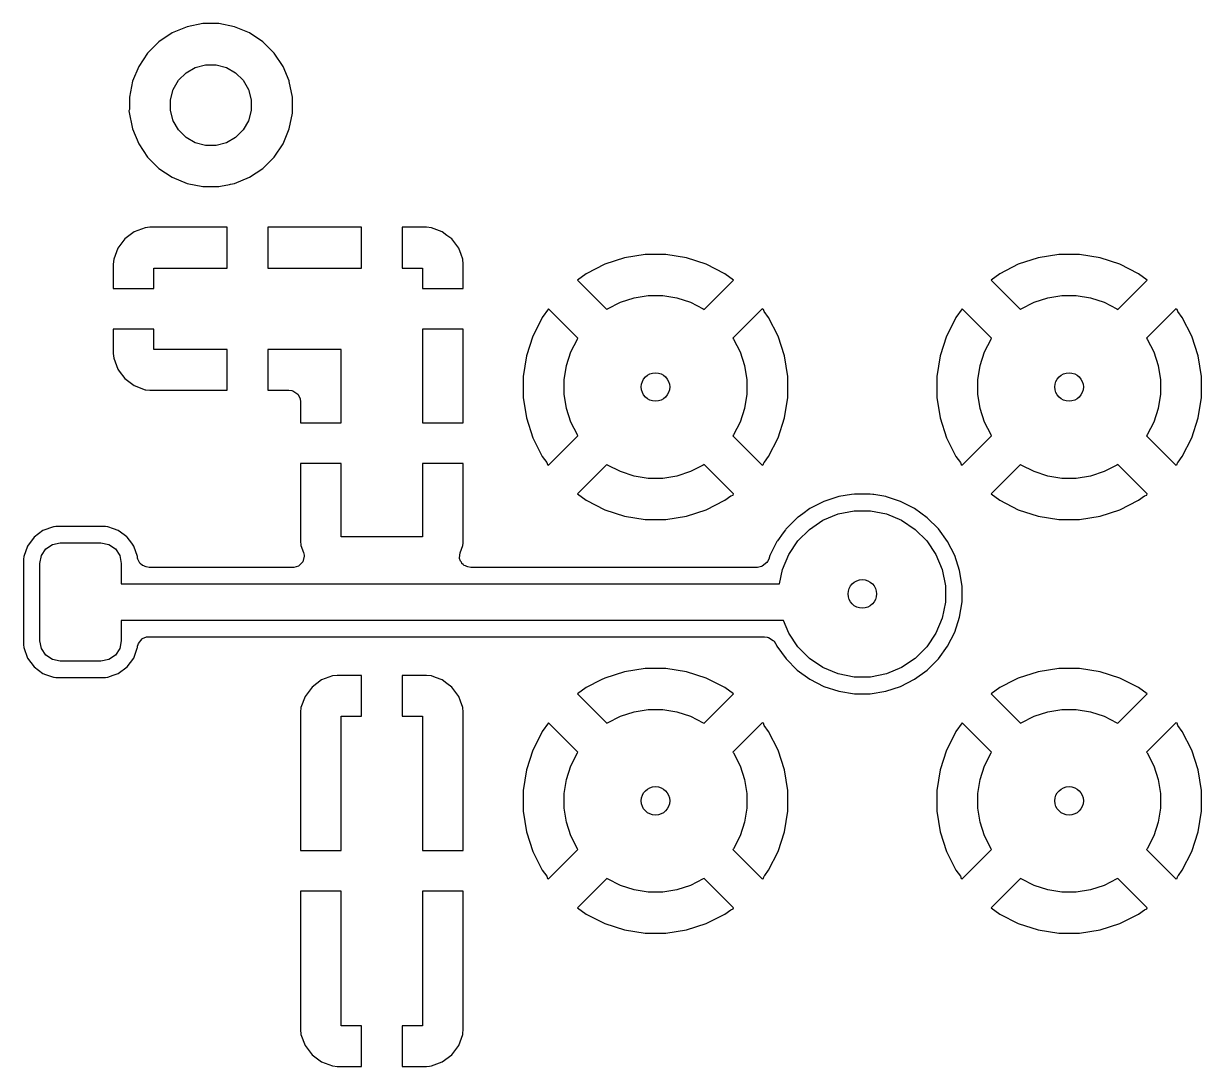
# Model space of a CAD drawing. Header units: inches. Extents: x -2.56 to 2.56, y -2.56 to 2.56.
# Drawn here: x -0.406 to 0.164, y 1.622 to 2.126 of the extents above; entities that cross this region are included whole.
import ezdxf

# ---------------------------------------------------------------- set-up
doc = ezdxf.new("R2010")
doc.units = ezdxf.units.IN
doc.header["$MEASUREMENT"] = 0
doc.layers.add('BLACK', color=250, linetype='CONTINUOUS')

msp = doc.modelspace()

# ---------------------------------------------------------------- linework, layer by layer
at = {"layer": 'BLACK', "linetype": 'CONTINUOUS'}
for p, q in [((-0.32645, 2.12449), (-0.33362, 2.12152)), ((-0.31884, 2.126), (-0.32645, 2.12449)), ((-0.32645, 2.12449), (-0.32645, 2.12449)), ((-0.32645, 2.12449), (-0.32645, 2.12449)), ((-0.32645, 2.12449), (-0.32645, 2.12449)), ((-0.32645, 2.12449), (-0.32645, 2.12449)), ((-0.31108, 2.126), (-0.31884, 2.126)), ((-0.31884, 2.126), (-0.31884, 2.126)), ((-0.31884, 2.126), (-0.31884, 2.126)), ((-0.30347, 2.12449), (-0.31108, 2.126)), ((-0.31108, 2.126), (-0.31108, 2.126)), ((-0.31108, 2.126), (-0.31108, 2.126)), ((-0.2963, 2.12152), (-0.30347, 2.12449)), ((-0.30347, 2.12449), (-0.30347, 2.12449)), ((-0.30347, 2.12449), (-0.30347, 2.12449)), ((-0.30347, 2.12449), (-0.30347, 2.12449)), ((-0.30347, 2.12449), (-0.30347, 2.12449)), ((-0.30347, 2.12449), (-0.30347, 2.12449)), ((-0.33362, 2.12152), (-0.34007, 2.11721)), ((-0.33362, 2.12152), (-0.33362, 2.12152)), ((-0.33362, 2.12152), (-0.33362, 2.12152)), ((-0.28985, 2.11721), (-0.2963, 2.12152)), ((-0.2963, 2.12152), (-0.2963, 2.12152)), ((-0.2963, 2.12152), (-0.2963, 2.12152)), ((-0.2963, 2.12152), (-0.2963, 2.12152)), ((-0.2963, 2.12152), (-0.2963, 2.12152)), ((-0.34007, 2.11721), (-0.34556, 2.11172)), ((-0.34007, 2.11721), (-0.34007, 2.11721)), ((-0.34007, 2.11721), (-0.34007, 2.11721)), ((-0.28436, 2.11172), (-0.28985, 2.11721)), ((-0.28985, 2.11721), (-0.28985, 2.11721)), ((-0.28985, 2.11721), (-0.28985, 2.11721)), ((-0.34556, 2.11172), (-0.34987, 2.10527)), ((-0.34556, 2.11172), (-0.34556, 2.11172)), ((-0.34556, 2.11172), (-0.34556, 2.11172)), ((-0.28005, 2.10527), (-0.28436, 2.11172)), ((-0.28436, 2.11172), (-0.28436, 2.11172)), ((-0.28436, 2.11172), (-0.28436, 2.11172)), ((-0.34987, 2.10527), (-0.35284, 2.0981)), ((-0.34987, 2.10527), (-0.34987, 2.10527)), ((-0.34987, 2.10527), (-0.34987, 2.10527)), ((-0.33058, 2.0986), (-0.32694, 2.10223)), ((-0.32694, 2.10223), (-0.32249, 2.1048)), ((-0.32249, 2.1048), (-0.31753, 2.10613)), ((-0.31753, 2.10613), (-0.31239, 2.10613)), ((-0.31239, 2.10613), (-0.30743, 2.1048)), ((-0.30743, 2.1048), (-0.30298, 2.10223)), ((-0.30298, 2.10223), (-0.29934, 2.0986)), ((-0.27718, 2.09832), (-0.28005, 2.10527)), ((-0.28005, 2.10527), (-0.28005, 2.10527)), ((-0.35284, 2.0981), (-0.35435, 2.09049)), ((-0.35284, 2.0981), (-0.35284, 2.0981)), ((-0.33315, 2.09415), (-0.33058, 2.0986)), ((-0.29934, 2.0986), (-0.29677, 2.09415)), ((-0.27709, 2.09815), (-0.27718, 2.09832)), ((-0.27708, 2.0981), (-0.27709, 2.09815)), ((-0.27708, 2.09809), (-0.27708, 2.0981)), ((-0.27708, 2.0981), (-0.27708, 2.0981)), ((-0.27557, 2.09049), (-0.27708, 2.09809)), ((-0.27708, 2.09809), (-0.27708, 2.09809)), ((-0.35435, 2.09049), (-0.35435, 2.08448)), ((-0.33448, 2.08918), (-0.33315, 2.09415)), ((-0.29677, 2.09415), (-0.29544, 2.08918)), ((-0.27557, 2.08273), (-0.27557, 2.09049)), ((-0.27557, 2.09049), (-0.27557, 2.09049)), ((-0.27557, 2.09049), (-0.27557, 2.09049)), ((-0.35435, 2.08448), (-0.35456, 2.08378)), ((-0.33448, 2.08404), (-0.33448, 2.08918)), ((-0.29544, 2.08918), (-0.29544, 2.08404)), ((-0.35456, 2.08378), (-0.35284, 2.07513)), ((-0.33315, 2.07908), (-0.33448, 2.08404)), ((-0.33058, 2.07463), (-0.33315, 2.07908)), ((-0.29677, 2.07908), (-0.29934, 2.07463)), ((-0.29544, 2.08404), (-0.29677, 2.07908)), ((-0.27708, 2.07512), (-0.27557, 2.08273)), ((-0.35284, 2.07513), (-0.35284, 2.07512)), ((-0.35284, 2.07512), (-0.35284, 2.07512)), ((-0.35284, 2.07512), (-0.35284, 2.07512)), ((-0.35284, 2.07512), (-0.35284, 2.07512)), ((-0.35284, 2.07512), (-0.35284, 2.07512)), ((-0.35284, 2.07512), (-0.34987, 2.06796)), ((-0.32694, 2.071), (-0.33058, 2.07463)), ((-0.29934, 2.07463), (-0.30298, 2.071)), ((-0.28005, 2.06796), (-0.27708, 2.07512)), ((-0.34987, 2.06796), (-0.34987, 2.06796)), ((-0.34987, 2.06796), (-0.34987, 2.06796)), ((-0.34987, 2.06796), (-0.34556, 2.0615)), ((-0.32249, 2.06843), (-0.32694, 2.071)), ((-0.31753, 2.0671), (-0.32249, 2.06843)), ((-0.30743, 2.06843), (-0.31239, 2.0671)), ((-0.30298, 2.071), (-0.30743, 2.06843)), ((-0.28436, 2.0615), (-0.28005, 2.06796)), ((-0.31239, 2.0671), (-0.31753, 2.0671)), ((-0.34556, 2.0615), (-0.34556, 2.0615)), ((-0.34556, 2.0615), (-0.34556, 2.0615)), ((-0.34556, 2.0615), (-0.34007, 2.05602)), ((-0.34007, 2.05602), (-0.34007, 2.05602)), ((-0.34007, 2.05602), (-0.34007, 2.05602)), ((-0.34007, 2.05602), (-0.33362, 2.05171)), ((-0.2963, 2.05171), (-0.28985, 2.05602)), ((-0.28985, 2.05602), (-0.28436, 2.0615)), ((-0.33362, 2.05171), (-0.33362, 2.05171)), ((-0.33362, 2.05171), (-0.32645, 2.04874)), ((-0.30347, 2.04874), (-0.2963, 2.05171)), ((-0.32645, 2.04874), (-0.32645, 2.04874)), ((-0.32645, 2.04874), (-0.32645, 2.04874)), ((-0.32645, 2.04874), (-0.32645, 2.04874)), ((-0.32645, 2.04874), (-0.32644, 2.04874)), ((-0.32644, 2.04874), (-0.32644, 2.04874)), ((-0.32644, 2.04874), (-0.31884, 2.04722)), ((-0.31884, 2.04722), (-0.31108, 2.04722)), ((-0.31108, 2.04722), (-0.31023, 2.04739)), ((-0.31108, 2.04722), (-0.31108, 2.04722)), ((-0.31023, 2.04739), (-0.30596, 2.04824)), ((-0.30596, 2.04824), (-0.30546, 2.04834)), ((-0.30596, 2.04824), (-0.30596, 2.04824)), ((-0.30546, 2.04834), (-0.30347, 2.04874)), ((-0.3444, 2.02756), (-0.34675, 2.02731)), ((-0.30709, 2.02756), (-0.3444, 2.02756)), ((-0.30709, 2.00787), (-0.30709, 2.02756)), ((-0.24213, 2.02756), (-0.2874, 2.02756)), ((-0.2874, 2.02756), (-0.2874, 2.00787)), ((-0.24213, 2.00787), (-0.24213, 2.02756)), ((-0.21071, 2.02756), (-0.22244, 2.02756)), ((-0.22244, 2.02756), (-0.22244, 2.00787)), ((-0.20837, 2.02731), (-0.21071, 2.02756)), ((-0.21071, 2.02756), (-0.21071, 2.02756)), ((-0.35658, 2.02194), (-0.35997, 2.01741)), ((-0.35205, 2.02533), (-0.35658, 2.02194)), ((-0.35658, 2.02194), (-0.35658, 2.02194)), ((-0.34675, 2.02731), (-0.35205, 2.02533)), ((-0.35205, 2.02533), (-0.35205, 2.02533)), ((-0.34675, 2.02731), (-0.34675, 2.02731)), ((-0.20572, 2.02632), (-0.20837, 2.02731)), ((-0.20837, 2.02731), (-0.20837, 2.02731)), ((-0.20307, 2.02533), (-0.20572, 2.02632)), ((-0.20081, 2.02364), (-0.20307, 2.02533)), ((-0.20307, 2.02533), (-0.20307, 2.02533)), ((-0.19854, 2.02194), (-0.20081, 2.02364)), ((-0.19514, 2.01741), (-0.19854, 2.02194)), ((-0.19854, 2.02194), (-0.19854, 2.02194)), ((-0.19854, 2.02194), (-0.19854, 2.02194)), ((-0.35997, 2.01741), (-0.36195, 2.0121)), ((-0.35997, 2.01741), (-0.35997, 2.01741)), ((-0.19401, 2.01437), (-0.19514, 2.01741)), ((-0.19514, 2.01741), (-0.19514, 2.01741)), ((-0.36195, 2.0121), (-0.3622, 2.00976)), ((-0.36195, 2.0121), (-0.36195, 2.0121)), ((-0.19317, 2.0121), (-0.19401, 2.01437)), ((-0.19291, 2.00976), (-0.19317, 2.0121)), ((-0.19317, 2.0121), (-0.19317, 2.0121)), ((-0.11498, 2.01279), (-0.12456, 2.00968)), ((-0.10504, 2.01437), (-0.11498, 2.01279)), ((-0.09497, 2.01437), (-0.10504, 2.01437)), ((-0.10504, 2.01437), (-0.10504, 2.01437)), ((-0.08502, 2.01279), (-0.09496, 2.01437)), ((-0.09496, 2.01437), (-0.09497, 2.01437)), ((-0.07544, 2.00968), (-0.08502, 2.01279)), ((0.08502, 2.01279), (0.07544, 2.00968)), ((0.09496, 2.01437), (0.08502, 2.01279)), ((0.10503, 2.01437), (0.09496, 2.01437)), ((0.09496, 2.01437), (0.09496, 2.01437)), ((0.11498, 2.01279), (0.10504, 2.01437)), ((0.10504, 2.01437), (0.10503, 2.01437)), ((0.12456, 2.00968), (0.11498, 2.01279)), ((-0.3622, 2.00976), (-0.3622, 1.99803)), ((-0.3622, 2.00976), (-0.3622, 2.00976)), ((-0.34252, 1.99803), (-0.34252, 2.00787)), ((-0.34252, 2.00787), (-0.30709, 2.00787)), ((-0.2874, 2.00787), (-0.25197, 2.00787)), ((-0.25197, 2.00787), (-0.24213, 2.00787)), ((-0.22244, 2.00787), (-0.2126, 2.00787)), ((-0.2126, 2.00787), (-0.2126, 1.99803)), ((-0.19291, 1.99803), (-0.19291, 2.00976)), ((-0.19291, 2.00976), (-0.19291, 2.00976)), ((-0.19291, 2.00976), (-0.19291, 2.00976)), ((-0.19291, 2.00976), (-0.19291, 2.00976)), ((-0.13353, 2.00511), (-0.13774, 2.00205)), ((-0.12456, 2.00968), (-0.13353, 2.00511)), ((-0.06647, 2.00511), (-0.07544, 2.00968)), ((-0.07544, 2.00968), (-0.07544, 2.00968)), ((-0.07544, 2.00968), (-0.07544, 2.00968)), ((-0.07544, 2.00968), (-0.07544, 2.00968)), ((-0.06226, 2.00205), (-0.06647, 2.00511)), ((0.06647, 2.00511), (0.06226, 2.00205)), ((0.07544, 2.00968), (0.06647, 2.00511)), ((0.13353, 2.00511), (0.12456, 2.00968)), ((0.12456, 2.00968), (0.12456, 2.00968)), ((0.12456, 2.00968), (0.12456, 2.00968)), ((0.12456, 2.00968), (0.12456, 2.00968)), ((0.13774, 2.00205), (0.13353, 2.00511)), ((-0.13774, 2.00205), (-0.13774, 2.00205)), ((-0.13774, 2.00205), (-0.13774, 2.00205)), ((-0.13774, 2.00205), (-0.12355, 1.98786)), ((-0.07645, 1.98786), (-0.06226, 2.00205)), ((0.06226, 2.00205), (0.06226, 2.00205)), ((0.06226, 2.00205), (0.06226, 2.00205)), ((0.06226, 2.00205), (0.07645, 1.98786)), ((0.12355, 1.98786), (0.13774, 2.00205)), ((-0.3622, 1.99803), (-0.34252, 1.99803)), ((-0.2126, 1.99803), (-0.19291, 1.99803)), ((-0.11695, 1.99131), (-0.11034, 1.99346)), ((-0.11034, 1.99346), (-0.10348, 1.99455)), ((-0.10348, 1.99455), (-0.09652, 1.99455)), ((-0.09652, 1.99455), (-0.08966, 1.99346)), ((-0.08966, 1.99346), (-0.08305, 1.99131)), ((0.08305, 1.99131), (0.08966, 1.99346)), ((0.08966, 1.99346), (0.09652, 1.99455)), ((0.09652, 1.99455), (0.10348, 1.99455)), ((0.10348, 1.99455), (0.11034, 1.99346)), ((0.11034, 1.99346), (0.11695, 1.99131)), ((-0.15166, 1.98813), (-0.15472, 1.98392)), ((-0.13747, 1.97394), (-0.15166, 1.98813)), ((-0.15166, 1.98813), (-0.15166, 1.98813)), ((-0.12355, 1.98786), (-0.12314, 1.98816)), ((-0.12314, 1.98816), (-0.11695, 1.99131)), ((-0.08305, 1.99131), (-0.07686, 1.98816)), ((-0.07686, 1.98816), (-0.07645, 1.98786)), ((-0.04834, 1.98813), (-0.06253, 1.97394)), ((-0.04778, 1.9879), (-0.04834, 1.98813)), ((-0.04741, 1.98685), (-0.04778, 1.9879)), ((0.04834, 1.98813), (0.04528, 1.98392)), ((0.06253, 1.97394), (0.04834, 1.98813)), ((0.04834, 1.98813), (0.04834, 1.98813)), ((0.07645, 1.98786), (0.07686, 1.98816)), ((0.07686, 1.98816), (0.08305, 1.99131)), ((0.11695, 1.99131), (0.12314, 1.98816)), ((0.12314, 1.98816), (0.12355, 1.98786)), ((0.15166, 1.98813), (0.13747, 1.97394)), ((0.15222, 1.9879), (0.15166, 1.98813)), ((0.15259, 1.98685), (0.15222, 1.9879)), ((-0.15472, 1.98392), (-0.15856, 1.97639)), ((-0.15472, 1.98392), (-0.15472, 1.98392)), ((-0.04528, 1.98392), (-0.04741, 1.98685)), ((-0.04071, 1.97495), (-0.04528, 1.98392)), ((0.04528, 1.98392), (0.04144, 1.97639)), ((0.04528, 1.98392), (0.04528, 1.98392)), ((0.15472, 1.98392), (0.15259, 1.98685)), ((0.15929, 1.97495), (0.15472, 1.98392)), ((-0.34252, 1.97835), (-0.3622, 1.97835)), ((-0.3622, 1.97835), (-0.3622, 1.96662)), ((-0.34252, 1.9685), (-0.34252, 1.97835)), ((-0.19291, 1.97835), (-0.2126, 1.97835)), ((-0.2126, 1.97835), (-0.2126, 1.9685)), ((-0.19291, 1.95543), (-0.19291, 1.97835)), ((-0.15856, 1.97639), (-0.15929, 1.97495)), ((0.04144, 1.97639), (0.04071, 1.97495)), ((-0.15929, 1.97495), (-0.1624, 1.96537)), ((-0.14092, 1.96734), (-0.13776, 1.97354)), ((-0.13776, 1.97354), (-0.13747, 1.97394)), ((-0.06253, 1.97394), (-0.06224, 1.97354)), ((-0.06224, 1.97354), (-0.05908, 1.96734)), ((-0.0376, 1.96537), (-0.04071, 1.97495)), ((-0.04071, 1.97495), (-0.04071, 1.97495)), ((0.04071, 1.97495), (0.0376, 1.96537)), ((0.05908, 1.96734), (0.06224, 1.97354)), ((0.06224, 1.97354), (0.06253, 1.97394)), ((0.13747, 1.97394), (0.13776, 1.97354)), ((0.13776, 1.97354), (0.14092, 1.96734)), ((0.1624, 1.96537), (0.15929, 1.97495)), ((0.15929, 1.97495), (0.15929, 1.97495)), ((-0.3622, 1.96662), (-0.36195, 1.96428)), ((-0.30709, 1.9685), (-0.34252, 1.9685)), ((-0.30709, 1.94882), (-0.30709, 1.9685)), ((-0.25197, 1.9685), (-0.2874, 1.9685)), ((-0.2874, 1.9685), (-0.2874, 1.94882)), ((-0.25197, 1.93307), (-0.25197, 1.9685)), ((-0.2126, 1.9685), (-0.2126, 1.93307)), ((-0.1624, 1.96537), (-0.16398, 1.95543)), ((-0.14307, 1.96073), (-0.14092, 1.96734)), ((-0.05908, 1.96734), (-0.05693, 1.96073)), ((-0.03602, 1.95543), (-0.0376, 1.96537)), ((0.0376, 1.96537), (0.03602, 1.95543)), ((0.05693, 1.96073), (0.05908, 1.96734)), ((0.14092, 1.96734), (0.14307, 1.96073)), ((0.16398, 1.95543), (0.1624, 1.96537)), ((-0.36195, 1.96428), (-0.36195, 1.96428)), ((-0.36195, 1.96428), (-0.36195, 1.96428)), ((-0.36195, 1.96428), (-0.35997, 1.95897)), ((-0.14415, 1.95387), (-0.14307, 1.96073)), ((-0.05693, 1.96073), (-0.05585, 1.95387)), ((0.05585, 1.95387), (0.05693, 1.96073)), ((0.14307, 1.96073), (0.14415, 1.95387)), ((-0.35997, 1.95897), (-0.35997, 1.95897)), ((-0.35997, 1.95897), (-0.35933, 1.95811)), ((-0.35933, 1.95811), (-0.35658, 1.95444)), ((-0.35658, 1.95444), (-0.35658, 1.95444)), ((-0.35658, 1.95444), (-0.35658, 1.95444)), ((-0.35658, 1.95444), (-0.35205, 1.95105)), ((-0.19291, 1.93307), (-0.19291, 1.95543)), ((-0.16398, 1.95543), (-0.16398, 1.94536)), ((-0.14415, 1.94692), (-0.14415, 1.95387)), ((-0.05585, 1.95387), (-0.05585, 1.94692)), ((-0.03602, 1.94536), (-0.03602, 1.95543)), ((-0.03602, 1.95543), (-0.03602, 1.95543)), ((0.03602, 1.95543), (0.03602, 1.94536)), ((0.05585, 1.94692), (0.05585, 1.95387)), ((0.14415, 1.95387), (0.14415, 1.94692)), ((0.16398, 1.94536), (0.16398, 1.95543)), ((-0.35205, 1.95105), (-0.35205, 1.95105)), ((-0.35205, 1.95105), (-0.34675, 1.94907)), ((-0.34675, 1.94907), (-0.34675, 1.94907)), ((-0.34675, 1.94907), (-0.34648, 1.94904)), ((-0.34648, 1.94904), (-0.3444, 1.94882)), ((-0.3444, 1.94882), (-0.3444, 1.94882)), ((-0.3444, 1.94882), (-0.3444, 1.94882)), ((-0.3444, 1.94882), (-0.30709, 1.94882)), ((-0.2874, 1.94882), (-0.27724, 1.94882)), ((-0.27724, 1.94882), (-0.27586, 1.94862)), ((-0.27586, 1.94862), (-0.27527, 1.94845)), ((-0.27527, 1.94845), (-0.27296, 1.94696)), ((-0.27296, 1.94696), (-0.27296, 1.94696)), ((-0.27296, 1.94696), (-0.27296, 1.94696)), ((-0.27296, 1.94696), (-0.27296, 1.94696)), ((-0.27296, 1.94696), (-0.27291, 1.94691)), ((-0.27291, 1.94691), (-0.27183, 1.94475)), ((-0.27183, 1.94475), (-0.27177, 1.94445)), ((-0.27177, 1.94445), (-0.27165, 1.94341)), ((-0.27165, 1.94341), (-0.27165, 1.93307)), ((-0.16398, 1.94536), (-0.1624, 1.93541)), ((-0.14307, 1.94005), (-0.14415, 1.94692)), ((-0.05585, 1.94692), (-0.05693, 1.94005)), ((-0.0376, 1.93541), (-0.03602, 1.94536)), ((0.03602, 1.94536), (0.0376, 1.93541)), ((0.05693, 1.94005), (0.05585, 1.94692)), ((0.14415, 1.94692), (0.14307, 1.94005)), ((0.1624, 1.93541), (0.16398, 1.94536)), ((-0.14092, 1.93344), (-0.14307, 1.94005)), ((-0.05693, 1.94005), (-0.05908, 1.93344)), ((0.05908, 1.93344), (0.05693, 1.94005)), ((0.14307, 1.94005), (0.14092, 1.93344)), ((-0.27165, 1.93307), (-0.25197, 1.93307)), ((-0.2126, 1.93307), (-0.19291, 1.93307)), ((-0.1624, 1.93541), (-0.15929, 1.92584)), ((-0.13776, 1.92725), (-0.14092, 1.93344)), ((-0.05908, 1.93344), (-0.06224, 1.92725)), ((-0.04071, 1.92584), (-0.0376, 1.93541)), ((0.0376, 1.93541), (0.04071, 1.92584)), ((0.06224, 1.92725), (0.05908, 1.93344)), ((0.14092, 1.93344), (0.13776, 1.92725)), ((0.15929, 1.92584), (0.1624, 1.93541)), ((-0.15929, 1.92584), (-0.15929, 1.92584)), ((-0.15929, 1.92584), (-0.15929, 1.92584)), ((-0.15929, 1.92584), (-0.15929, 1.92584)), ((-0.15929, 1.92584), (-0.15472, 1.91686)), ((-0.15166, 1.91265), (-0.13747, 1.92684)), ((-0.13747, 1.92684), (-0.13776, 1.92725)), ((-0.06224, 1.92725), (-0.06253, 1.92684)), ((-0.06253, 1.92684), (-0.04834, 1.91265)), ((-0.04528, 1.91686), (-0.04071, 1.92584)), ((-0.04071, 1.92584), (-0.04071, 1.92584)), ((0.04071, 1.92584), (0.04071, 1.92584)), ((0.04071, 1.92584), (0.04071, 1.92584)), ((0.04071, 1.92584), (0.04071, 1.92584)), ((0.04071, 1.92584), (0.04528, 1.91686)), ((0.04834, 1.91265), (0.06253, 1.92684)), ((0.06253, 1.92684), (0.06224, 1.92725)), ((0.13776, 1.92725), (0.13747, 1.92684)), ((0.13747, 1.92684), (0.15166, 1.91265)), ((0.15472, 1.91686), (0.15929, 1.92584)), ((0.15929, 1.92584), (0.15929, 1.92584)), ((-0.15472, 1.91686), (-0.15259, 1.91394)), ((-0.15259, 1.91394), (-0.15222, 1.91288)), ((-0.04781, 1.91287), (-0.04757, 1.91371)), ((-0.04757, 1.91371), (-0.04741, 1.91394)), ((-0.04741, 1.91394), (-0.04735, 1.91402)), ((-0.04735, 1.91402), (-0.04528, 1.91686)), ((0.04528, 1.91686), (0.04741, 1.91394)), ((0.04741, 1.91394), (0.04778, 1.91288)), ((0.15219, 1.91287), (0.15243, 1.91371)), ((0.15243, 1.91371), (0.15259, 1.91394)), ((0.15259, 1.91394), (0.15265, 1.91402)), ((0.15265, 1.91402), (0.15472, 1.91686)), ((-0.25197, 1.91339), (-0.27165, 1.91339)), ((-0.27165, 1.91339), (-0.27165, 1.87607)), ((-0.25197, 1.87795), (-0.25197, 1.91339)), ((-0.19291, 1.91339), (-0.2126, 1.91339)), ((-0.2126, 1.91339), (-0.2126, 1.87795)), ((-0.19291, 1.87607), (-0.19291, 1.91339)), ((-0.15222, 1.91288), (-0.15166, 1.91265)), ((-0.12355, 1.91292), (-0.13774, 1.89873)), ((-0.12314, 1.91263), (-0.12355, 1.91292)), ((-0.11695, 1.90947), (-0.12314, 1.91263)), ((-0.11034, 1.90733), (-0.11695, 1.90947)), ((-0.08305, 1.90947), (-0.08966, 1.90733)), ((-0.07686, 1.91263), (-0.08305, 1.90947)), ((-0.07645, 1.91292), (-0.07686, 1.91263)), ((-0.06226, 1.89873), (-0.07645, 1.91292)), ((-0.04834, 1.91265), (-0.04781, 1.91287)), ((-0.04834, 1.91265), (-0.04834, 1.91265)), ((-0.04834, 1.91265), (-0.04834, 1.91265)), ((-0.04834, 1.91265), (-0.04834, 1.91265)), ((0.04778, 1.91288), (0.04834, 1.91265)), ((0.07645, 1.91292), (0.06226, 1.89873)), ((0.07686, 1.91263), (0.07645, 1.91292)), ((0.08305, 1.90947), (0.07686, 1.91263)), ((0.08966, 1.90733), (0.08305, 1.90947)), ((0.11695, 1.90947), (0.11034, 1.90733)), ((0.12314, 1.91263), (0.11695, 1.90947)), ((0.12355, 1.91292), (0.12314, 1.91263)), ((0.13774, 1.89873), (0.12355, 1.91292)), ((0.15166, 1.91265), (0.15219, 1.91287)), ((0.15166, 1.91265), (0.15166, 1.91265)), ((0.15166, 1.91265), (0.15166, 1.91265)), ((0.15166, 1.91265), (0.15166, 1.91265)), ((-0.10348, 1.90624), (-0.11034, 1.90733)), ((-0.09652, 1.90624), (-0.10348, 1.90624)), ((-0.08966, 1.90733), (-0.09652, 1.90624)), ((0.09652, 1.90624), (0.08966, 1.90733)), ((0.10348, 1.90624), (0.09652, 1.90624)), ((0.11034, 1.90733), (0.10348, 1.90624)), ((-0.13774, 1.89873), (-0.13774, 1.89873)), ((-0.13774, 1.89873), (-0.13774, 1.89873)), ((-0.13774, 1.89873), (-0.13353, 1.89568)), ((-0.06647, 1.89568), (-0.06354, 1.8978)), ((-0.06354, 1.8978), (-0.06249, 1.89818)), ((-0.06249, 1.89818), (-0.06226, 1.89873)), ((-0.0113, 1.89745), (-0.01852, 1.89511)), ((-0.00521, 1.89842), (-0.0113, 1.89745)), ((-0.0038, 1.89864), (-0.00521, 1.89842)), ((-0.00521, 1.89842), (-0.00521, 1.89842)), ((0.0038, 1.89864), (-0.0038, 1.89864)), ((-0.0038, 1.89864), (-0.0038, 1.89864)), ((0.0051, 1.89843), (0.0038, 1.89864)), ((0.0038, 1.89864), (0.0038, 1.89864)), ((0.00554, 1.89837), (0.0051, 1.89843)), ((0.0113, 1.89745), (0.00554, 1.89837)), ((0.01166, 1.89734), (0.0113, 1.89745)), ((0.0113, 1.89745), (0.0113, 1.89745)), ((0.01852, 1.89511), (0.01166, 1.89734)), ((0.01166, 1.89734), (0.01166, 1.89734)), ((0.06226, 1.89873), (0.06226, 1.89873)), ((0.06226, 1.89873), (0.06226, 1.89873)), ((0.06226, 1.89873), (0.06647, 1.89568)), ((0.13353, 1.89568), (0.13646, 1.8978)), ((0.13646, 1.8978), (0.13751, 1.89818)), ((0.13751, 1.89818), (0.13774, 1.89873)), ((-0.13353, 1.89568), (-0.12456, 1.8911)), ((-0.12456, 1.8911), (-0.12456, 1.8911)), ((-0.12456, 1.8911), (-0.11498, 1.88799)), ((-0.08502, 1.88799), (-0.07544, 1.8911)), ((-0.07544, 1.8911), (-0.06647, 1.89568)), ((-0.07544, 1.8911), (-0.07544, 1.8911)), ((-0.02529, 1.89166), (-0.02879, 1.88911)), ((-0.01852, 1.89511), (-0.02529, 1.89166)), ((0.02529, 1.89166), (0.01852, 1.89511)), ((0.03143, 1.8872), (0.02529, 1.89166)), ((0.06647, 1.89568), (0.07544, 1.8911)), ((0.07544, 1.8911), (0.07544, 1.8911)), ((0.07544, 1.8911), (0.08502, 1.88799)), ((0.11498, 1.88799), (0.12456, 1.8911)), ((0.12456, 1.8911), (0.13353, 1.89568)), ((0.12456, 1.8911), (0.12456, 1.8911)), ((-0.11498, 1.88799), (-0.10504, 1.88642)), ((-0.10504, 1.88642), (-0.09497, 1.88642)), ((-0.09497, 1.88642), (-0.09497, 1.88642)), ((-0.09497, 1.88642), (-0.08502, 1.88799)), ((-0.03125, 1.88737), (-0.03698, 1.88165)), ((-0.03096, 1.88753), (-0.03125, 1.88737)), ((-0.02879, 1.88911), (-0.03096, 1.88753)), ((-0.0256, 1.88159), (-0.01902, 1.88598)), ((-0.01902, 1.88598), (-0.01171, 1.88901)), ((-0.01171, 1.88901), (-0.00396, 1.89055)), ((-0.00396, 1.89055), (0.00396, 1.89055)), ((0.00396, 1.89055), (0.01171, 1.88901)), ((0.01171, 1.88901), (0.01902, 1.88598)), ((0.01902, 1.88598), (0.0256, 1.88159)), ((0.0368, 1.88183), (0.03143, 1.8872)), ((0.08502, 1.88799), (0.09496, 1.88642)), ((0.09496, 1.88642), (0.10503, 1.88642)), ((0.10503, 1.88642), (0.10503, 1.88642)), ((0.10503, 1.88642), (0.11498, 1.88799)), ((-0.39618, 1.88102), (-0.40048, 1.87784)), ((-0.39113, 1.88278), (-0.39618, 1.88102)), ((-0.39104, 1.8828), (-0.39113, 1.88278)), ((-0.3909, 1.8828), (-0.39104, 1.8828)), ((-0.39067, 1.88282), (-0.3909, 1.8828)), ((-0.38993, 1.88289), (-0.39067, 1.88282)), ((-0.36597, 1.88289), (-0.38993, 1.88289)), ((-0.38993, 1.88289), (-0.38993, 1.88289)), ((-0.36478, 1.88278), (-0.36597, 1.88289)), ((-0.36597, 1.88289), (-0.36597, 1.88289)), ((-0.36597, 1.88289), (-0.36597, 1.88289)), ((-0.36204, 1.88183), (-0.36478, 1.88278)), ((-0.36478, 1.88278), (-0.36478, 1.88278)), ((-0.36478, 1.88278), (-0.36478, 1.88278)), ((-0.35973, 1.88102), (-0.36204, 1.88183)), ((-0.35695, 1.87897), (-0.35973, 1.88102)), ((-0.35973, 1.88102), (-0.35973, 1.88102)), ((-0.03825, 1.87983), (-0.04098, 1.87607)), ((-0.03714, 1.88136), (-0.03825, 1.87983)), ((-0.03825, 1.87983), (-0.03825, 1.87983)), ((-0.03698, 1.88165), (-0.03714, 1.88136)), ((-0.03119, 1.87599), (-0.0256, 1.88159)), ((0.0256, 1.88159), (0.03119, 1.87599)), ((0.04127, 1.87568), (0.0368, 1.88183)), ((-0.40048, 1.87784), (-0.40365, 1.87354)), ((-0.39476, 1.87212), (-0.39156, 1.87425)), ((-0.39156, 1.87425), (-0.3878, 1.875)), ((-0.3878, 1.875), (-0.36811, 1.875)), ((-0.36811, 1.875), (-0.36434, 1.87425)), ((-0.36434, 1.87425), (-0.36115, 1.87212)), ((-0.35567, 1.87802), (-0.35695, 1.87897)), ((-0.35543, 1.87784), (-0.35567, 1.87802)), ((-0.35321, 1.87484), (-0.35543, 1.87784)), ((-0.35225, 1.87354), (-0.35321, 1.87484)), ((-0.27165, 1.87607), (-0.2714, 1.87373)), ((-0.2714, 1.87373), (-0.2714, 1.87373)), ((-0.2714, 1.87373), (-0.2714, 1.87372)), ((-0.2714, 1.87372), (-0.27018, 1.87045)), ((-0.2126, 1.87795), (-0.25197, 1.87795)), ((-0.19449, 1.87018), (-0.19317, 1.87373)), ((-0.19317, 1.87373), (-0.19305, 1.87484)), ((-0.19317, 1.87373), (-0.19317, 1.87373)), ((-0.19305, 1.87484), (-0.19291, 1.87607)), ((-0.19291, 1.87607), (-0.19291, 1.87607)), ((-0.04127, 1.87568), (-0.04471, 1.86891)), ((-0.04098, 1.87607), (-0.04127, 1.87568)), ((-0.04127, 1.87568), (-0.04127, 1.87568)), ((-0.04127, 1.87568), (-0.04127, 1.87568)), ((-0.03559, 1.86942), (-0.03119, 1.87599)), ((0.03119, 1.87599), (0.03559, 1.86942)), ((0.04471, 1.86891), (0.04127, 1.87568)), ((-0.40544, 1.86827), (-0.40553, 1.86729)), ((-0.40543, 1.86841), (-0.40544, 1.86827)), ((-0.40542, 1.86849), (-0.40543, 1.86841)), ((-0.40365, 1.87354), (-0.40542, 1.86849)), ((-0.39764, 1.86516), (-0.39689, 1.86892)), ((-0.39689, 1.86892), (-0.39476, 1.87212)), ((-0.36115, 1.87212), (-0.35902, 1.86892)), ((-0.35902, 1.86892), (-0.35827, 1.86516)), ((-0.35049, 1.86849), (-0.35225, 1.87354)), ((-0.35225, 1.87354), (-0.35225, 1.87354)), ((-0.35047, 1.86841), (-0.35049, 1.86849)), ((-0.35049, 1.86849), (-0.35049, 1.86849)), ((-0.35047, 1.86826), (-0.35047, 1.86841)), ((-0.35044, 1.86804), (-0.35047, 1.86826)), ((-0.35039, 1.86773), (-0.35044, 1.86804)), ((-0.26985, 1.86855), (-0.27043, 1.86586)), ((-0.27018, 1.87045), (-0.27018, 1.87045)), ((-0.27018, 1.87045), (-0.26989, 1.8691)), ((-0.26989, 1.8691), (-0.26985, 1.86855)), ((-0.19474, 1.86778), (-0.19449, 1.87018)), ((-0.04471, 1.86891), (-0.04525, 1.86725)), ((-0.04471, 1.86891), (-0.04471, 1.86891)), ((-0.03862, 1.86211), (-0.03559, 1.86942)), ((0.03559, 1.86942), (0.03862, 1.86211)), ((0.04706, 1.86169), (0.04471, 1.86891)), ((-0.40553, 1.86729), (-0.40553, 1.82562)), ((-0.39764, 1.82776), (-0.39764, 1.86516)), ((-0.35827, 1.86516), (-0.35827, 1.85531)), ((-0.35039, 1.86771), (-0.35039, 1.86773)), ((-0.35038, 1.86769), (-0.35039, 1.86771)), ((-0.3503, 1.86724), (-0.35038, 1.86769)), ((-0.35028, 1.86715), (-0.3503, 1.86724)), ((-0.34925, 1.86521), (-0.35028, 1.86715)), ((-0.34912, 1.86507), (-0.34925, 1.86521)), ((-0.34807, 1.86416), (-0.34912, 1.86507)), ((-0.3474, 1.86396), (-0.34807, 1.86416)), ((-0.34681, 1.86358), (-0.3474, 1.86396)), ((-0.34622, 1.86341), (-0.34681, 1.86358)), ((-0.34484, 1.86321), (-0.34622, 1.86341)), ((-0.27492, 1.86321), (-0.34484, 1.86321)), ((-0.27258, 1.86381), (-0.27492, 1.86321)), ((-0.27243, 1.86389), (-0.27258, 1.86381)), ((-0.27238, 1.86392), (-0.27243, 1.86389)), ((-0.27043, 1.86586), (-0.27238, 1.86392)), ((-0.19471, 1.86755), (-0.19474, 1.86778)), ((-0.19432, 1.86622), (-0.19471, 1.86755)), ((-0.19386, 1.86569), (-0.19432, 1.86622)), ((-0.19357, 1.86505), (-0.19386, 1.86569)), ((-0.19298, 1.86467), (-0.19357, 1.86505)), ((-0.19252, 1.86414), (-0.19298, 1.86467)), ((-0.19184, 1.86394), (-0.19252, 1.86414)), ((-0.19125, 1.86356), (-0.19184, 1.86394)), ((-0.19073, 1.86341), (-0.19125, 1.86356)), ((-0.18935, 1.86321), (-0.19073, 1.86341)), ((-0.05062, 1.86321), (-0.18935, 1.86321)), ((-0.04872, 1.86359), (-0.05062, 1.86321)), ((-0.04834, 1.86375), (-0.04872, 1.86359)), ((-0.04621, 1.86549), (-0.04834, 1.86375)), ((-0.04834, 1.86375), (-0.04834, 1.86375)), ((-0.04834, 1.86375), (-0.04834, 1.86375)), ((-0.04834, 1.86375), (-0.04834, 1.86375)), ((-0.04587, 1.866), (-0.04621, 1.86549)), ((-0.04525, 1.86725), (-0.04587, 1.866)), ((-0.04525, 1.86725), (-0.04525, 1.86725)), ((-0.03997, 1.85531), (-0.03862, 1.86211)), ((0.03862, 1.86211), (0.04016, 1.85435)), ((0.04825, 1.85419), (0.04706, 1.86169)), ((-0.35827, 1.85531), (-0.03997, 1.85531)), ((0.04016, 1.85435), (0.04016, 1.84644)), ((0.04825, 1.8466), (0.04825, 1.85419)), ((0.04016, 1.84644), (0.03862, 1.83868)), ((0.04706, 1.8391), (0.04825, 1.8466)), ((-0.03817, 1.8376), (-0.35827, 1.8376)), ((-0.35827, 1.8376), (-0.35827, 1.82776)), ((-0.03559, 1.83137), (-0.03817, 1.8376)), ((0.03862, 1.83868), (0.03559, 1.83137)), ((0.04471, 1.83187), (0.04706, 1.8391)), ((-0.34992, 1.8265), (-0.34822, 1.82867)), ((-0.34822, 1.82867), (-0.34807, 1.82878)), ((-0.34822, 1.82867), (-0.34822, 1.82867)), ((-0.34807, 1.82878), (-0.34604, 1.82962)), ((-0.34604, 1.82962), (-0.34595, 1.82964)), ((-0.34595, 1.82964), (-0.34514, 1.8297)), ((-0.34514, 1.8297), (-0.0473, 1.8297)), ((-0.0473, 1.8297), (-0.04593, 1.82951)), ((-0.04593, 1.82951), (-0.04545, 1.82937)), ((-0.04545, 1.82937), (-0.04528, 1.82932)), ((-0.04528, 1.82932), (-0.04304, 1.82791)), ((-0.03119, 1.82479), (-0.03559, 1.83137)), ((0.03559, 1.83137), (0.03119, 1.82479)), ((0.04127, 1.82511), (0.04471, 1.83187)), ((-0.40553, 1.82562), (-0.40544, 1.82465)), ((-0.40544, 1.82465), (-0.40543, 1.82451)), ((-0.40543, 1.82451), (-0.40542, 1.82442)), ((-0.40542, 1.82442), (-0.40542, 1.82442)), ((-0.40542, 1.82442), (-0.40365, 1.81937)), ((-0.39689, 1.82399), (-0.39764, 1.82776)), ((-0.39476, 1.8208), (-0.39689, 1.82399)), ((-0.35902, 1.82399), (-0.36115, 1.8208)), ((-0.35827, 1.82776), (-0.35902, 1.82399)), ((-0.35225, 1.81937), (-0.35056, 1.8242)), ((-0.35056, 1.8242), (-0.35049, 1.82442)), ((-0.35049, 1.82442), (-0.35044, 1.82487)), ((-0.35049, 1.82442), (-0.35049, 1.82442)), ((-0.35044, 1.82487), (-0.35037, 1.82522)), ((-0.35037, 1.82522), (-0.35023, 1.82545)), ((-0.35023, 1.82545), (-0.35014, 1.82595)), ((-0.35014, 1.82595), (-0.34994, 1.82644)), ((-0.34994, 1.82644), (-0.34992, 1.8265)), ((-0.04304, 1.82791), (-0.04292, 1.82778)), ((-0.04292, 1.82778), (-0.04269, 1.82752)), ((-0.04269, 1.82752), (-0.04196, 1.82646)), ((-0.04196, 1.82646), (-0.04132, 1.82522)), ((-0.04132, 1.82522), (-0.04127, 1.82511)), ((-0.04127, 1.82511), (-0.0368, 1.81896)), ((-0.0256, 1.8192), (-0.03119, 1.82479)), ((0.03119, 1.82479), (0.0256, 1.8192)), ((0.0368, 1.81896), (0.04127, 1.82511)), ((-0.40365, 1.81937), (-0.40365, 1.81937)), ((-0.40365, 1.81937), (-0.40048, 1.81507)), ((-0.39156, 1.81866), (-0.39476, 1.8208)), ((-0.3878, 1.81791), (-0.39156, 1.81866)), ((-0.36811, 1.81791), (-0.3878, 1.81791)), ((-0.36434, 1.81866), (-0.36811, 1.81791)), ((-0.36115, 1.8208), (-0.36434, 1.81866)), ((-0.35543, 1.81507), (-0.35225, 1.81937)), ((-0.0368, 1.81896), (-0.03143, 1.81359)), ((-0.01902, 1.8148), (-0.0256, 1.8192)), ((0.0256, 1.8192), (0.01902, 1.8148)), ((0.03143, 1.81359), (0.0368, 1.81896)), ((-0.40048, 1.81507), (-0.39618, 1.8119)), ((-0.39618, 1.8119), (-0.39493, 1.81146)), ((-0.39493, 1.81146), (-0.39113, 1.81013)), ((-0.36478, 1.81013), (-0.36216, 1.81105)), ((-0.36216, 1.81105), (-0.35973, 1.8119)), ((-0.35973, 1.8119), (-0.35543, 1.81507)), ((-0.11498, 1.81279), (-0.12456, 1.80968)), ((-0.10504, 1.81437), (-0.11498, 1.81279)), ((-0.09497, 1.81437), (-0.10504, 1.81437)), ((-0.10504, 1.81437), (-0.10504, 1.81437)), ((-0.08502, 1.81279), (-0.09496, 1.81437)), ((-0.09496, 1.81437), (-0.09497, 1.81437)), ((-0.07544, 1.80968), (-0.08502, 1.81279)), ((-0.03143, 1.81359), (-0.02529, 1.80913)), ((-0.01171, 1.81178), (-0.01902, 1.8148)), ((-0.00396, 1.81023), (-0.01171, 1.81178)), ((0.01171, 1.81178), (0.00396, 1.81023)), ((0.01902, 1.8148), (0.01171, 1.81178)), ((0.02529, 1.80913), (0.03143, 1.81359)), ((0.08502, 1.81279), (0.07544, 1.80968)), ((0.09496, 1.81437), (0.08502, 1.81279)), ((0.10503, 1.81437), (0.09496, 1.81437)), ((0.09496, 1.81437), (0.09496, 1.81437)), ((0.11498, 1.81279), (0.10504, 1.81437)), ((0.10504, 1.81437), (0.10503, 1.81437)), ((0.12456, 1.80968), (0.11498, 1.81279)), ((-0.39113, 1.81013), (-0.39113, 1.81013)), ((-0.39113, 1.81013), (-0.39113, 1.81013)), ((-0.39113, 1.81013), (-0.39067, 1.81009)), ((-0.39067, 1.81009), (-0.38993, 1.81002)), ((-0.38993, 1.81002), (-0.38993, 1.81002)), ((-0.38993, 1.81002), (-0.38993, 1.81002)), ((-0.38993, 1.81002), (-0.36597, 1.81002)), ((-0.36597, 1.81002), (-0.36597, 1.81002)), ((-0.36597, 1.81002), (-0.36593, 1.81002)), ((-0.36593, 1.81002), (-0.36478, 1.81013)), ((-0.36478, 1.81013), (-0.36478, 1.81013)), ((-0.26603, 1.8054), (-0.26942, 1.80087)), ((-0.2615, 1.80879), (-0.26603, 1.8054)), ((-0.26603, 1.8054), (-0.26603, 1.8054)), ((-0.2562, 1.81077), (-0.2615, 1.80879)), ((-0.2615, 1.80879), (-0.2615, 1.80879)), ((-0.25385, 1.81102), (-0.2562, 1.81077)), ((-0.2562, 1.81077), (-0.2562, 1.81077)), ((-0.24213, 1.81102), (-0.25385, 1.81102)), ((-0.24213, 1.79134), (-0.24213, 1.81102)), ((-0.21071, 1.81102), (-0.22244, 1.81102)), ((-0.22244, 1.81102), (-0.22244, 1.79134)), ((-0.20837, 1.81077), (-0.21071, 1.81102)), ((-0.21071, 1.81102), (-0.21071, 1.81102)), ((-0.20636, 1.81002), (-0.20837, 1.81077)), ((-0.20837, 1.81077), (-0.20837, 1.81077)), ((-0.20307, 1.80879), (-0.20636, 1.81002)), ((-0.20081, 1.80711), (-0.20307, 1.80879)), ((-0.20307, 1.80879), (-0.20307, 1.80879)), ((-0.19854, 1.8054), (-0.20081, 1.80711)), ((-0.19603, 1.80205), (-0.19854, 1.8054)), ((-0.19854, 1.8054), (-0.19854, 1.8054)), ((-0.19854, 1.8054), (-0.19854, 1.8054)), ((-0.19854, 1.8054), (-0.19854, 1.8054)), ((-0.19854, 1.8054), (-0.19854, 1.8054)), ((-0.1263, 1.80879), (-0.13353, 1.80511)), ((-0.12456, 1.80968), (-0.1263, 1.80879)), ((-0.12456, 1.80968), (-0.12456, 1.80968)), ((-0.12456, 1.80968), (-0.12456, 1.80968)), ((-0.06647, 1.80511), (-0.07544, 1.80968)), ((-0.07544, 1.80968), (-0.07544, 1.80968)), ((-0.07544, 1.80968), (-0.07544, 1.80968)), ((-0.07544, 1.80968), (-0.07544, 1.80968)), ((-0.02529, 1.80913), (-0.01852, 1.80568)), ((-0.01852, 1.80568), (-0.0113, 1.80333)), ((0.00396, 1.81023), (-0.00396, 1.81023)), ((0.0113, 1.80333), (0.01852, 1.80568)), ((0.01852, 1.80568), (0.02529, 1.80913)), ((0.0737, 1.80879), (0.06647, 1.80511)), ((0.07544, 1.80968), (0.0737, 1.80879)), ((0.07544, 1.80968), (0.07544, 1.80968)), ((0.07544, 1.80968), (0.07544, 1.80968)), ((0.13353, 1.80511), (0.12456, 1.80968)), ((0.12456, 1.80968), (0.12456, 1.80968)), ((0.12456, 1.80968), (0.12456, 1.80968)), ((0.12456, 1.80968), (0.12456, 1.80968)), ((-0.26942, 1.80087), (-0.2714, 1.79557)), ((-0.26942, 1.80087), (-0.26942, 1.80087)), ((-0.19514, 1.80087), (-0.19603, 1.80205)), ((-0.19425, 1.79849), (-0.19514, 1.80087)), ((-0.19514, 1.80087), (-0.19514, 1.80087)), ((-0.13353, 1.80511), (-0.13774, 1.80205)), ((-0.13774, 1.80205), (-0.13774, 1.80205)), ((-0.13774, 1.80205), (-0.13774, 1.80205)), ((-0.13774, 1.80205), (-0.12355, 1.78786)), ((-0.07645, 1.78786), (-0.06226, 1.80205)), ((-0.06226, 1.80205), (-0.06647, 1.80511)), ((-0.0113, 1.80333), (-0.0038, 1.80215)), ((-0.0038, 1.80215), (-0.0038, 1.80215)), ((-0.0038, 1.80215), (0.0038, 1.80215)), ((0.0038, 1.80215), (0.0113, 1.80333)), ((0.0038, 1.80215), (0.0038, 1.80215)), ((0.06647, 1.80511), (0.06226, 1.80205)), ((0.06226, 1.80205), (0.06226, 1.80205)), ((0.06226, 1.80205), (0.06226, 1.80205)), ((0.06226, 1.80205), (0.07645, 1.78786)), ((0.12355, 1.78786), (0.13774, 1.80205)), ((0.13774, 1.80205), (0.13353, 1.80511)), ((-0.2714, 1.79557), (-0.27165, 1.79322)), ((-0.2714, 1.79557), (-0.2714, 1.79557)), ((-0.19317, 1.79557), (-0.19425, 1.79849)), ((-0.19425, 1.79849), (-0.19425, 1.79849)), ((-0.19291, 1.79322), (-0.19317, 1.79557)), ((-0.19317, 1.79557), (-0.19317, 1.79557)), ((-0.19317, 1.79557), (-0.19317, 1.79557)), ((-0.11034, 1.79346), (-0.10348, 1.79455)), ((-0.10348, 1.79455), (-0.09652, 1.79455)), ((-0.09652, 1.79455), (-0.08966, 1.79346)), ((0.08966, 1.79346), (0.09652, 1.79455)), ((0.09652, 1.79455), (0.10348, 1.79455)), ((0.10348, 1.79455), (0.11034, 1.79346)), ((-0.27165, 1.79322), (-0.27165, 1.72638)), ((-0.27165, 1.79322), (-0.27165, 1.79322)), ((-0.25197, 1.72638), (-0.25197, 1.79134)), ((-0.25197, 1.79134), (-0.24213, 1.79134)), ((-0.22244, 1.79134), (-0.2126, 1.79134)), ((-0.2126, 1.79134), (-0.2126, 1.72638)), ((-0.19291, 1.75543), (-0.19291, 1.79322)), ((-0.19291, 1.79322), (-0.19291, 1.79322)), ((-0.19291, 1.79322), (-0.19291, 1.79322)), ((-0.19291, 1.79322), (-0.19291, 1.79322)), ((-0.12314, 1.78816), (-0.11695, 1.79131)), ((-0.11695, 1.79131), (-0.11034, 1.79346)), ((-0.08966, 1.79346), (-0.08305, 1.79131)), ((-0.08305, 1.79131), (-0.07686, 1.78816)), ((0.07686, 1.78816), (0.08305, 1.79131)), ((0.08305, 1.79131), (0.08966, 1.79346)), ((0.11034, 1.79346), (0.11695, 1.79131)), ((0.11695, 1.79131), (0.12314, 1.78816)), ((-0.15472, 1.78392), (-0.15856, 1.77639)), ((-0.15166, 1.78813), (-0.15472, 1.78392)), ((-0.15472, 1.78392), (-0.15472, 1.78392)), ((-0.13747, 1.77394), (-0.15166, 1.78813)), ((-0.15166, 1.78813), (-0.15166, 1.78813)), ((-0.12355, 1.78786), (-0.12314, 1.78816)), ((-0.07686, 1.78816), (-0.07645, 1.78786)), ((-0.04834, 1.78813), (-0.06253, 1.77394)), ((-0.04778, 1.7879), (-0.04834, 1.78813)), ((-0.04741, 1.78685), (-0.04778, 1.7879)), ((-0.04528, 1.78392), (-0.04741, 1.78685)), ((-0.04071, 1.77495), (-0.04528, 1.78392)), ((0.04528, 1.78392), (0.04144, 1.77639)), ((0.04834, 1.78813), (0.04528, 1.78392)), ((0.04528, 1.78392), (0.04528, 1.78392)), ((0.06253, 1.77394), (0.04834, 1.78813)), ((0.04834, 1.78813), (0.04834, 1.78813)), ((0.07645, 1.78786), (0.07686, 1.78816)), ((0.12314, 1.78816), (0.12355, 1.78786)), ((0.15166, 1.78813), (0.13747, 1.77394)), ((0.15222, 1.7879), (0.15166, 1.78813)), ((0.15259, 1.78685), (0.15222, 1.7879)), ((0.15472, 1.78392), (0.15259, 1.78685)), ((0.15929, 1.77495), (0.15472, 1.78392)), ((-0.15929, 1.77495), (-0.1624, 1.76537)), ((-0.15856, 1.77639), (-0.15929, 1.77495)), ((-0.14092, 1.76734), (-0.13776, 1.77354)), ((-0.13776, 1.77354), (-0.13747, 1.77394)), ((-0.06253, 1.77394), (-0.06224, 1.77354)), ((-0.06224, 1.77354), (-0.05908, 1.76734)), ((-0.0376, 1.76537), (-0.04071, 1.77495)), ((-0.04071, 1.77495), (-0.04071, 1.77495)), ((0.04071, 1.77495), (0.0376, 1.76537)), ((0.04144, 1.77639), (0.04071, 1.77495)), ((0.05908, 1.76734), (0.06224, 1.77354)), ((0.06224, 1.77354), (0.06253, 1.77394)), ((0.13747, 1.77394), (0.13776, 1.77354)), ((0.13776, 1.77354), (0.14092, 1.76734)), ((0.1624, 1.76537), (0.15929, 1.77495)), ((0.15929, 1.77495), (0.15929, 1.77495)), ((-0.14307, 1.76073), (-0.14092, 1.76734)), ((-0.05908, 1.76734), (-0.05693, 1.76073)), ((0.05693, 1.76073), (0.05908, 1.76734)), ((0.14092, 1.76734), (0.14307, 1.76073)), ((-0.1624, 1.76537), (-0.16398, 1.75543)), ((-0.14415, 1.75387), (-0.14307, 1.76073)), ((-0.05693, 1.76073), (-0.05585, 1.75387)), ((-0.03602, 1.75543), (-0.0376, 1.76537)), ((0.0376, 1.76537), (0.03602, 1.75543)), ((0.05585, 1.75387), (0.05693, 1.76073)), ((0.14307, 1.76073), (0.14415, 1.75387)), ((0.16398, 1.75543), (0.1624, 1.76537)), ((-0.19291, 1.72638), (-0.19291, 1.75543)), ((-0.16398, 1.75543), (-0.16398, 1.74536)), ((-0.03602, 1.74536), (-0.03602, 1.75543)), ((-0.03602, 1.75543), (-0.03602, 1.75543)), ((0.03602, 1.75543), (0.03602, 1.74536)), ((0.16398, 1.74536), (0.16398, 1.75543)), ((-0.14415, 1.74692), (-0.14415, 1.75387)), ((-0.05585, 1.75387), (-0.05585, 1.74692)), ((0.05585, 1.74692), (0.05585, 1.75387)), ((0.14415, 1.75387), (0.14415, 1.74692)), ((-0.16398, 1.74536), (-0.1624, 1.73541)), ((-0.14307, 1.74005), (-0.14415, 1.74692)), ((-0.05585, 1.74692), (-0.05693, 1.74005)), ((-0.0376, 1.73541), (-0.03602, 1.74536)), ((0.03602, 1.74536), (0.0376, 1.73541)), ((0.05693, 1.74005), (0.05585, 1.74692)), ((0.14415, 1.74692), (0.14307, 1.74005)), ((0.1624, 1.73541), (0.16398, 1.74536)), ((-0.14092, 1.73344), (-0.14307, 1.74005)), ((-0.05693, 1.74005), (-0.05908, 1.73344)), ((0.05908, 1.73344), (0.05693, 1.74005)), ((0.14307, 1.74005), (0.14092, 1.73344)), ((-0.1624, 1.73541), (-0.15929, 1.72584)), ((-0.13776, 1.72725), (-0.14092, 1.73344)), ((-0.05908, 1.73344), (-0.06224, 1.72725)), ((-0.04071, 1.72584), (-0.0376, 1.73541)), ((0.0376, 1.73541), (0.04071, 1.72584)), ((0.06224, 1.72725), (0.05908, 1.73344)), ((0.14092, 1.73344), (0.13776, 1.72725)), ((0.15929, 1.72584), (0.1624, 1.73541)), ((-0.27165, 1.72638), (-0.25197, 1.72638)), ((-0.2126, 1.72638), (-0.19291, 1.72638)), ((-0.15929, 1.72584), (-0.15929, 1.72584)), ((-0.15929, 1.72584), (-0.15929, 1.72584)), ((-0.15929, 1.72584), (-0.15929, 1.72584)), ((-0.15929, 1.72584), (-0.15472, 1.71686)), ((-0.15166, 1.71265), (-0.13747, 1.72684)), ((-0.13747, 1.72684), (-0.13776, 1.72725)), ((-0.06224, 1.72725), (-0.06253, 1.72684)), ((-0.06253, 1.72684), (-0.04834, 1.71265)), ((-0.04528, 1.71686), (-0.04071, 1.72584)), ((-0.04071, 1.72584), (-0.04071, 1.72584)), ((0.04071, 1.72584), (0.04071, 1.72584)), ((0.04071, 1.72584), (0.04071, 1.72584)), ((0.04071, 1.72584), (0.04071, 1.72584)), ((0.04071, 1.72584), (0.04528, 1.71686)), ((0.04834, 1.71265), (0.06253, 1.72684)), ((0.06253, 1.72684), (0.06224, 1.72725)), ((0.13776, 1.72725), (0.13747, 1.72684)), ((0.13747, 1.72684), (0.15166, 1.71265)), ((0.15472, 1.71686), (0.15929, 1.72584)), ((0.15929, 1.72584), (0.15929, 1.72584)), ((-0.15472, 1.71686), (-0.15259, 1.71394)), ((-0.04741, 1.71394), (-0.04711, 1.71435)), ((-0.04711, 1.71435), (-0.04528, 1.71686)), ((0.04528, 1.71686), (0.04741, 1.71394)), ((0.15259, 1.71394), (0.15289, 1.71435)), ((0.15289, 1.71435), (0.15472, 1.71686)), ((-0.15259, 1.71394), (-0.15222, 1.71288)), ((-0.15222, 1.71288), (-0.15166, 1.71265)), ((-0.12355, 1.71293), (-0.13774, 1.69873)), ((-0.12314, 1.71263), (-0.12355, 1.71293)), ((-0.11695, 1.70947), (-0.12314, 1.71263)), ((-0.11034, 1.70733), (-0.11695, 1.70947)), ((-0.08305, 1.70947), (-0.08966, 1.70733)), ((-0.07686, 1.71263), (-0.08305, 1.70947)), ((-0.07645, 1.71293), (-0.07686, 1.71263)), ((-0.06226, 1.69873), (-0.07645, 1.71293)), ((-0.04834, 1.71265), (-0.04781, 1.71287)), ((-0.04834, 1.71265), (-0.04834, 1.71265)), ((-0.04834, 1.71265), (-0.04834, 1.71265)), ((-0.04834, 1.71265), (-0.04834, 1.71265)), ((-0.04781, 1.71287), (-0.04757, 1.71371)), ((-0.04757, 1.71371), (-0.04741, 1.71394)), ((0.04741, 1.71394), (0.04778, 1.71288)), ((0.04778, 1.71288), (0.04834, 1.71265)), ((0.07645, 1.71293), (0.06226, 1.69873)), ((0.07686, 1.71263), (0.07645, 1.71293)), ((0.08305, 1.70947), (0.07686, 1.71263)), ((0.08966, 1.70733), (0.08305, 1.70947)), ((0.11695, 1.70947), (0.11034, 1.70733)), ((0.12314, 1.71263), (0.11695, 1.70947)), ((0.12355, 1.71293), (0.12314, 1.71263)), ((0.13774, 1.69873), (0.12355, 1.71293)), ((0.15166, 1.71265), (0.15219, 1.71287)), ((0.15166, 1.71265), (0.15166, 1.71265)), ((0.15166, 1.71265), (0.15166, 1.71265)), ((0.15166, 1.71265), (0.15166, 1.71265)), ((0.15219, 1.71287), (0.15243, 1.71371)), ((0.15243, 1.71371), (0.15259, 1.71394)), ((-0.25197, 1.70669), (-0.27165, 1.70669)), ((-0.27165, 1.70669), (-0.27165, 1.63985)), ((-0.25197, 1.64173), (-0.25197, 1.70669)), ((-0.19291, 1.70669), (-0.2126, 1.70669)), ((-0.2126, 1.70669), (-0.2126, 1.64173)), ((-0.19291, 1.63985), (-0.19291, 1.70669)), ((-0.10348, 1.70624), (-0.11034, 1.70733)), ((-0.09652, 1.70624), (-0.10348, 1.70624)), ((-0.08966, 1.70733), (-0.09652, 1.70624)), ((0.09652, 1.70624), (0.08966, 1.70733)), ((0.10348, 1.70624), (0.09652, 1.70624)), ((0.11034, 1.70733), (0.10348, 1.70624)), ((-0.13774, 1.69873), (-0.13774, 1.69873)), ((-0.13774, 1.69873), (-0.13774, 1.69873)), ((-0.13774, 1.69873), (-0.13353, 1.69568)), ((-0.06647, 1.69568), (-0.06354, 1.6978)), ((-0.06354, 1.6978), (-0.06249, 1.69818)), ((-0.06249, 1.69818), (-0.06226, 1.69873)), ((0.06226, 1.69873), (0.06226, 1.69873)), ((0.06226, 1.69873), (0.06226, 1.69873)), ((0.06226, 1.69873), (0.06647, 1.69568)), ((0.13353, 1.69568), (0.13646, 1.6978)), ((0.13646, 1.6978), (0.13751, 1.69818)), ((0.13751, 1.69818), (0.13774, 1.69873)), ((-0.13353, 1.69568), (-0.12456, 1.6911)), ((-0.07544, 1.6911), (-0.06647, 1.69568)), ((0.06647, 1.69568), (0.07544, 1.6911)), ((0.12456, 1.6911), (0.13353, 1.69568)), ((-0.12456, 1.6911), (-0.12456, 1.6911)), ((-0.12456, 1.6911), (-0.11498, 1.68799)), ((-0.11498, 1.68799), (-0.10504, 1.68642)), ((-0.10504, 1.68642), (-0.09497, 1.68642)), ((-0.09497, 1.68642), (-0.09497, 1.68642)), ((-0.09497, 1.68642), (-0.08502, 1.68799)), ((-0.08502, 1.68799), (-0.07544, 1.6911)), ((-0.07544, 1.6911), (-0.07544, 1.6911)), ((0.07544, 1.6911), (0.07544, 1.6911)), ((0.07544, 1.6911), (0.08502, 1.68799)), ((0.08502, 1.68799), (0.09496, 1.68642)), ((0.09496, 1.68642), (0.10503, 1.68642)), ((0.10503, 1.68642), (0.10503, 1.68642)), ((0.10503, 1.68642), (0.11498, 1.68799)), ((0.11498, 1.68799), (0.12456, 1.6911)), ((0.12456, 1.6911), (0.12456, 1.6911)), ((-0.24213, 1.64173), (-0.25197, 1.64173)), ((-0.24213, 1.62205), (-0.24213, 1.64173)), ((-0.2126, 1.64173), (-0.22244, 1.64173)), ((-0.22244, 1.64173), (-0.22244, 1.62205)), ((-0.27165, 1.63985), (-0.2714, 1.63751)), ((-0.2714, 1.63751), (-0.2714, 1.6375)), ((-0.2714, 1.6375), (-0.26942, 1.6322)), ((-0.19514, 1.6322), (-0.19317, 1.6375)), ((-0.19317, 1.63751), (-0.19311, 1.63804)), ((-0.19317, 1.6375), (-0.19317, 1.63751)), ((-0.19311, 1.63804), (-0.19291, 1.63985)), ((-0.19291, 1.63985), (-0.19291, 1.63985)), ((-0.26942, 1.6322), (-0.26942, 1.6322)), ((-0.26942, 1.6322), (-0.26603, 1.62767)), ((-0.19854, 1.62767), (-0.19514, 1.6322)), ((-0.19514, 1.6322), (-0.19514, 1.6322)), ((-0.26603, 1.62767), (-0.26603, 1.62767)), ((-0.26603, 1.62767), (-0.26603, 1.62767)), ((-0.26603, 1.62767), (-0.2615, 1.62428)), ((-0.2615, 1.62428), (-0.2615, 1.62428)), ((-0.2615, 1.62428), (-0.2562, 1.6223)), ((-0.20837, 1.6223), (-0.20307, 1.62428)), ((-0.20307, 1.62428), (-0.19854, 1.62767)), ((-0.20307, 1.62428), (-0.20307, 1.62428)), ((-0.19854, 1.62767), (-0.19854, 1.62767)), ((-0.2562, 1.6223), (-0.2562, 1.6223)), ((-0.2562, 1.6223), (-0.25593, 1.62227)), ((-0.25593, 1.62227), (-0.25385, 1.62205)), ((-0.25385, 1.62205), (-0.25385, 1.62205)), ((-0.25385, 1.62205), (-0.25385, 1.62205)), ((-0.25385, 1.62205), (-0.24213, 1.62205)), ((-0.22244, 1.62205), (-0.21072, 1.62205)), ((-0.21072, 1.62205), (-0.21072, 1.62205)), ((-0.21072, 1.62205), (-0.21071, 1.62205)), ((-0.21071, 1.62205), (-0.20931, 1.6222)), ((-0.20931, 1.6222), (-0.20837, 1.6223)), ((-0.20837, 1.6223), (-0.20837, 1.6223))]:
    msp.add_line(p, q, dxfattribs=at)
at = {"layer": 'BLACK'}
for centre in [(-0.1, 1.95039), (0.1, 1.95039), (0, 1.85039), (-0.1, 1.75039), (0.1, 1.75039)]:
    msp.add_circle(centre, 0.00689, dxfattribs=at)
at = {"layer": 'WHITE'}
for centre in [(-0.1, 1.95039), (0.1, 1.95039), (0, 1.85039), (-0.1, 1.75039), (0.1, 1.75039)]:
    msp.add_circle(centre, 0.00689, dxfattribs=at)

doc.saveas('drawing.dxf')
